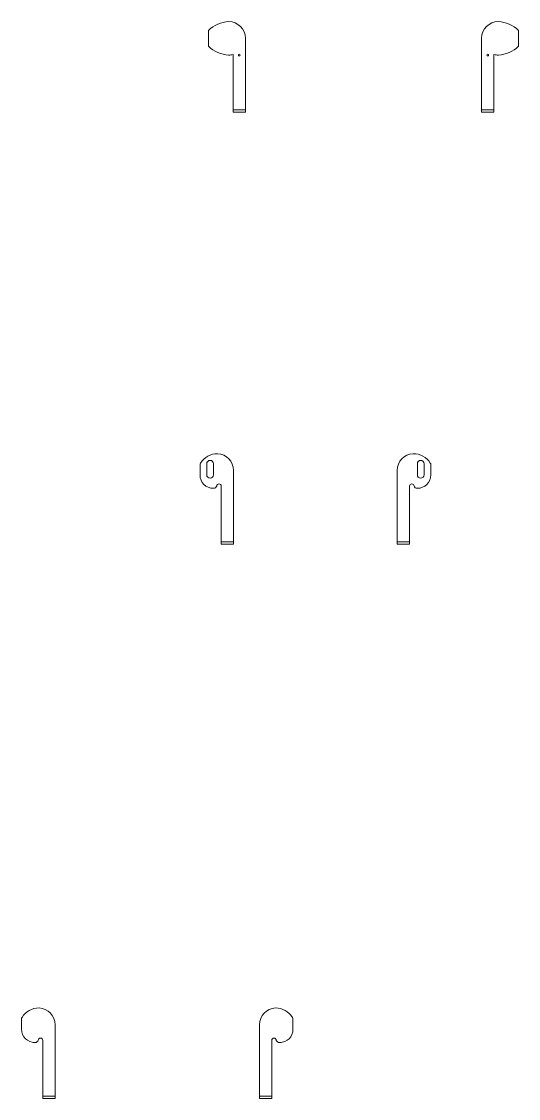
# Model space of a CAD drawing. Header units: centimetres. Extents: x -26 to 72, y -43 to 60.
# Drawn here: x 41.23 to 63.48, y -41.6 to 6.59 of the extents above; entities that cross this region are included whole.
import ezdxf

# ---------------------------------------------------------------- set-up
doc = ezdxf.new("R2010")
doc.units = ezdxf.units.CM
doc.header["$MEASUREMENT"] = 0
doc.layers.add('cuerpo clear', color=7, linetype='Continuous', lineweight=15)
doc.layers.add('guecos clear', color=211, linetype='Continuous', lineweight=9)

msp = doc.modelspace()

# ---------------------------------------------------------------- linework, layer by layer
at = {"layer": 'cuerpo clear'}
for p, q in [((49.60553, 5.49214), (49.60553, 6.19214)), ((51.25553, 5.84214), (51.25553, 2.54214)), ((61.83234, 5.84214), (61.83234, 2.54214)), ((63.48234, 5.49214), (63.48234, 6.19214)), ((50.70553, 5.1193), (50.70553, 2.64214)), ((62.38234, 5.1193), (62.38234, 2.64214)), ((51.25553, 2.64214), (50.70553, 2.64214)), ((50.70553, 2.54214), (50.70553, 2.64214)), ((51.25553, 2.54214), (50.70553, 2.54214)), ((61.83234, 2.64214), (62.38234, 2.64214)), ((61.83234, 2.54214), (62.38234, 2.54214)), ((62.38234, 2.54214), (62.38234, 2.64214)), ((49.22512, -13.1978), (49.2473, -13.1678)), ((49.22512, -13.6978), (49.22512, -13.1978)), ((59.55447, -13.1978), (59.53228, -13.1678)), ((59.55447, -13.6978), (59.55447, -13.1978)), ((50.72419, -16.7978), (50.72419, -13.4978)), ((58.0554, -16.7978), (58.0554, -13.4978)), ((50.17419, -14.1978), (50.17419, -16.7978)), ((58.6054, -14.1978), (58.6054, -16.7978)), ((50.17419, -16.6978), (50.72419, -16.6978)), ((50.17419, -16.7978), (50.72419, -16.7978)), ((50.72419, -16.7978), (50.17419, -16.7978)), ((58.6054, -16.6978), (58.0554, -16.6978)), ((58.6054, -16.7978), (58.0554, -16.7978)), ((58.0554, -16.7978), (58.6054, -16.7978)), ((41.23325, -38.00467), (41.25544, -37.97467)), ((41.23325, -38.50467), (41.23325, -38.00467)), ((53.3871, -38.00467), (53.36491, -37.97467)), ((53.3871, -38.50467), (53.3871, -38.00467)), ((42.73232, -41.60467), (42.73232, -38.30467)), ((51.88803, -41.60467), (51.88803, -38.30467)), ((42.18232, -39.00467), (42.18232, -41.60467)), ((52.43803, -39.00467), (52.43803, -41.60467)), ((42.18232, -41.50467), (42.73232, -41.50467)), ((42.18232, -41.60467), (42.73232, -41.60467)), ((42.73232, -41.60467), (42.18232, -41.60467)), ((52.43803, -41.50467), (51.88803, -41.50467)), ((52.43803, -41.60467), (51.88803, -41.60467)), ((51.88803, -41.60467), (52.43803, -41.60467))]:
    msp.add_line(p, q, dxfattribs=at)
for centre, radius, start, end in [((50.57936, 5.21352), 1.38059, 93.065465, 134.859513), ((50.50553, 5.84214), 0.75, 0, 90), ((62.58234, 5.84214), 0.75, 90, 180), ((62.50851, 5.21352), 1.38059, 45.140487, 86.934535), ((50.57936, 6.47076), 1.38059, 225.140487, 266.934535), ((62.50851, 6.47076), 1.38059, 273.065465, 314.859513), ((50.50553, 5.84214), 0.75, 270, 285.46601), ((62.58234, 5.84214), 0.75, 254.53399, 270), ((50.00861, -13.6478), 0.9, 90, 147.769047), ((49.97336, -13.4978), 0.75083, 0, 87.308535), ((58.80623, -13.4978), 0.75083, 92.691465, 180), ((58.77097, -13.6478), 0.9, 32.230953, 90), ((49.82512, -13.6978), 0.6, 180, 270), ((58.95447, -13.6978), 0.6, 270, 0), ((49.79256, -14.09996), 0.19814, 257.781685, 257.800594), ((49.8214, -13.69781), 0.6, 263.232162, 270.433038), ((49.82593, -14.13789), 0.1599, 270, 337.994579), ((50.07419, -14.1978), 0.1, 0, 180), ((58.7054, -14.1978), 0.1, 0, 180), ((58.95365, -14.13789), 0.1599, 202.005421, 270), ((58.95819, -13.69781), 0.6, 269.566962, 276.767838), ((58.98703, -14.09996), 0.19814, 282.199406, 282.218315), ((42.01675, -38.45467), 0.9, 90, 147.769047), ((41.98149, -38.30467), 0.75083, 0, 87.308535), ((52.63885, -38.30467), 0.75083, 92.691465, 180), ((52.6036, -38.45467), 0.9, 32.230953, 90), ((41.83325, -38.50467), 0.6, 180, 270), ((52.7871, -38.50467), 0.6, 270, 0), ((41.83407, -38.94475), 0.1599, 270, 337.994579), ((42.08232, -39.00467), 0.1, 0, 180), ((52.53803, -39.00467), 0.1, 0, 180), ((52.78628, -38.94475), 0.1599, 202.005421, 270), ((41.8007, -38.90682), 0.19814, 257.781685, 257.800594), ((41.82953, -38.50467), 0.6, 263.232162, 270.433038), ((52.79082, -38.50467), 0.6, 269.566962, 276.767838), ((52.81965, -38.90682), 0.19814, 282.199406, 282.218315)]:
    msp.add_arc(centre, radius, start, end, dxfattribs=at)
at = {"layer": 'guecos clear'}
for p, q in [((49.52512, -13.1978), (49.52512, -13.6978)), ((49.82512, -13.1978), (49.82512, -13.6978)), ((58.95447, -13.1978), (58.95447, -13.6978)), ((59.25447, -13.1978), (59.25447, -13.6978))]:
    msp.add_line(p, q, dxfattribs=at)
for centre in [(50.98053, 5.09214), (62.10734, 5.09214)]:
    msp.add_circle(centre, 0.04, dxfattribs=at)
for centre, start, end in [((49.67512, -13.1978), 0, 180), ((59.10447, -13.1978), 0, 180), ((49.67512, -13.6978), 180, 360), ((59.10447, -13.6978), 180, 0)]:
    msp.add_arc(centre, 0.15, start, end, dxfattribs=at)

doc.saveas('drawing.dxf')
